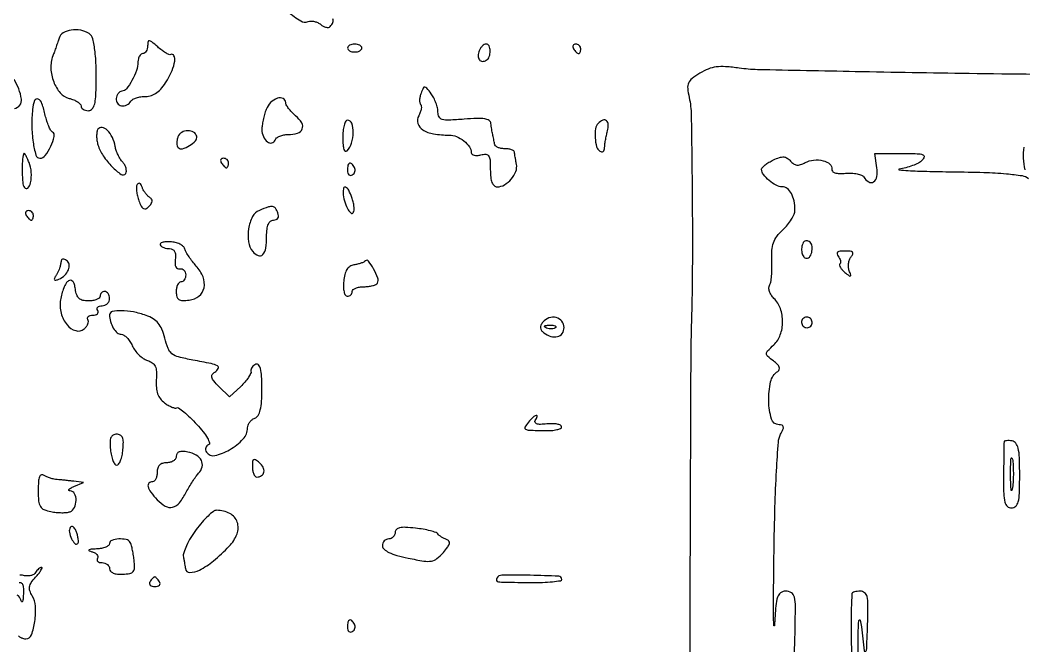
# Model space of a CAD drawing. Extents: x 0 to 5034, y 0 to 2560.
# Drawn here: x 908.2 to 1119.1, y 1523.5 to 1655 of the extents above; entities that cross this region are included whole.
import ezdxf

# ---------------------------------------------------------------- set-up
doc = ezdxf.new("R2010")
doc.units = 0

msp = doc.modelspace()

# ---------------------------------------------------------------- linework, layer by layer
for points in [[(1215.411025, 1642.645367, 0.000011), (1191.546875, 1642.889922, 0.000012), (1163.677591, 1643.174228, 0.000011), (1135, 1643.465462, -0.00093), (1107.604207, 1643.79406, -0.001392), (1083.670838, 1644.192304, -0.000569), (1063.158483, 1644.614083, -0.030457), (1059.262426, 1644.936601, 0.01783), (1056.445331, 1645.241557, 0.050206), (1054.466961, 1645.185849, 0.062574), (1052.797881, 1644.753499, 0.042007), (1051.032094, 1643.873323, 0.02809), (1049.378005, 1642.735508, 0.124211), (1048.654456, 1641.812654, 0.12882), (1048.469113, 1640.675322, 0.031165), (1048.769668, 1638.776659, -0.051092), (1049.214999, 1634.99459, -0.001544), (1049.405662, 1619.140001, -0.003472), (1049.437703, 1603.06841, -0.006402), (1049.205651, 1590, 0.006653), (1049.10241, 1584.016499, 0.000116), (1048.982097, 1551.618014, 0.000248), (1048.85631, 1509.482675, 0.000095), (1048.721847, 1451, 0.001365)], [(964.503988, 1656.765429, 0.032305), (967.173542, 1654.858384, 0.234704), (968.69654, 1654.713793, -0.090612), (969.303055, 1654.827721, -0.05619), (970.025571, 1654.749886, -0.053996), (970.747619, 1654.504612, -0.064432), (971.354744, 1654.120552, 0.051268), (971.912, 1653.747213, 0.06696), (972.486829, 1653.534702, 0.082676), (972.990735, 1653.506749, 0.170586), (973.342009, 1653.675343, 0.09476), (973.927781, 1654.538132, 0.223218), (973.903669, 1655.297387, 0.199755)], [(907, 1636.475366, 0.414826), (908.47744, 1638.452294, 0.110114), (906.921175, 1642.53734, 0.064986)], [(1119.401721, 1623.577337, -0.050157), (1119.035926, 1626.00844, -0.04967), (1119.151955, 1628.320383, -0.220424)], [(1070.795331, 1520.054749, 0.007708), (1071.014454, 1526, 0.003693), (1071.095574, 1531.777885, 0.055657), (1070.886113, 1533.774125, 0.204695), (1070.254576, 1534.659574, 0.137718), (1069.042064, 1535, 0.157672), (1067.994627, 1534.661276, 0.159401), (1067.349419, 1533.77471, 0.057907), (1066.977674, 1531.914928, 0.007026), (1066.695909, 1527.75, -0.928366), (1066.589387, 1527.747788, -0.022394), (1066.510906, 1529.308443, -0.003537), (1066.519976, 1534.949411, -0.001168), (1066.611269, 1543.236187, -0.003677), (1066.806914, 1552.68401, -0.006924), (1067.126527, 1560.306406, -0.004453), (1067.517887, 1566.350589, -0.104839), (1067.992608, 1567.986187, 0.021902), (1068.488246, 1569.018556, 0.142809), (1068.556492, 1569.584055, 0.275731), (1068.294495, 1569.894046, 0.082944), (1067.660184, 1570, -0.332813), (1066.068482, 1571.191447, -0.065876), (1065.486424, 1574.938491, -0.060556), (1065.888754, 1579.013146, -0.195101), (1067.407413, 1581.210515, 0.169501), (1067.718863, 1581.616575, 0.180635), (1067.699409, 1582.11602, 0.100688), (1067.294313, 1582.711918, 0.034575), (1066.495129, 1583.390445, -0.018508), (1065.253768, 1584.377598, -0.224379), (1065.011701, 1584.918899, -0.188643), (1065.25464, 1585.50353, -0.012682), (1066.566451, 1586.797884, 0.119071), (1067.928952, 1588.875541, 0.08539), (1068.408974, 1591.621851, 0.08459), (1067.943997, 1594.395367, 0.113108), (1066.592519, 1596.550338, -0.052622), (1066.027316, 1597.248916, -0.061959), (1065.656383, 1598.014173, -0.072472), (1065.524436, 1598.727543, -0.149034), (1065.66779, 1599.27149, 0.097561), (1065.921584, 1599.947664, 0.018475), (1066.090031, 1601.260455, 0.019098), (1066.172561, 1602.831654, 0.016503), (1066.141646, 1604.48336, -0.029256), (1066.156393, 1606.659106, -0.069807), (1066.48407, 1608.23776, -0.076757), (1067.209347, 1609.574047, -0.041556), (1068.464665, 1610.966804, 0.032991), (1069.434891, 1612.006917, 0.033428), (1070.255245, 1613.161238, 0.03542), (1070.826882, 1614.25867, 0.10271), (1071, 1615.092527, 0.047997), (1070.811998, 1617.046494, 0.077092), (1070.24587, 1618.618261, 0.102597), (1069.38198, 1619.635459, 0.16709), (1068.321583, 1620, -0.124932), (1067.042879, 1620.324567, -0.052282), (1065.567035, 1621.337759, -0.052307), (1064.37004, 1622.596678, -0.167842), (1064.007802, 1623.678571, -0.188571), (1064.164315, 1624.067869, -0.036028), (1064.736032, 1624.593836, -0.0339), (1065.533279, 1625.143893, -0.025499), (1066.475926, 1625.640872, -0.028696), (1067.766523, 1626.1516, -0.096048), (1068.665014, 1626.267181, -0.130044), (1069.385379, 1626.026693, -0.074444), (1070.073129, 1625.411885, 0.069701), (1070.717119, 1624.825167, 0.123336), (1071.387206, 1624.577305, 0.106672), (1072.163844, 1624.658121, 0.043821), (1073.142778, 1625.076412, -0.098764), (1074.934761, 1625.61997, -0.084109), (1076.908599, 1625.481164, -0.11021), (1078.347002, 1624.772866, -0.279351), (1078.729687, 1623.720857, 0.2484), (1078.866648, 1623.263585, 0.126185), (1079.395617, 1622.945215, 0.068445), (1080.335564, 1622.799237, 0.026763), (1081.650833, 1622.846762, -0.032863), (1082.905257, 1622.876782, -0.040187), (1084.06945, 1622.733915, -0.044626), (1084.994355, 1622.456269, -0.160456), (1085.45985, 1622.064964, 0.116441), (1086.51156, 1621.013286, 0.300081), (1087.535986, 1621.043533, 0.205158), (1088.210429, 1622.134948, 0.073769), (1088.213308, 1624), (1087.773001, 1627), (1093.457929, 1627, -0.006008), (1096.691556, 1626.961141, -0.074889), (1097.896046, 1626.75, -0.398741), (1098.137642, 1626.295877, -0.129588), (1097.717079, 1625.574221, -0.075448), (1096.933744, 1624.997318, -0.029912), (1095.71265, 1624.445599, -0.028768), (1094.300264, 1623.997772, -0.032048), (1092.89565, 1623.734259, 0.882241), (1092.895039, 1623.564058, 0.019282), (1094.771535, 1623.39473, 0.007227), (1098.68369, 1623.249994, 0.002882), (1104.05, 1623.160037, -0.00517), (1110.712639, 1623.017842, -0.014056), (1115.42448, 1622.735786, -0.014912), (1118.758655, 1622.341458, -0.14192), (1120.05, 1621.75, 0.000938)], [(907.833084, 1525.617294, 0.053442), (908.32134, 1525.29375, 0.052328), (908.881191, 1525.074104, 0.067431), (909.428175, 1525, 0.315696), (910.588134, 1525.813463, 0.050732), (911.300473, 1528.647585, 0.050135), (911.443019, 1531.835893, 0.126351), (910.746232, 1534.034739, -0.056555), (910.252276, 1535.069811, -0.128254), (910.185916, 1535.928198, -0.107142), (910.549182, 1536.808359, -0.032678), (911.449376, 1537.944061, 0.015014), (912.121884, 1538.733575, 0.031024), (912.588358, 1539.396068, 0.048549), (912.813419, 1539.856753, 0.523222), (912.714005, 1540, 0.133394), (912.438502, 1539.925168, 0.04462), (912.095737, 1539.680659, 0.040664), (911.747246, 1539.328883, 0.036478), (911.446158, 1538.912882, -0.125957), (911.051761, 1538.53302, -0.070436), (910.428098, 1538.287246, -0.063034), (909.681512, 1538.205654, -0.059753), (908.923909, 1538.309647, 0.073223), (908.134859, 1538.39647, 0.059947)], [(908.030966, 1536.861611, -0.235056), (908.602422, 1536.610394, -0.162032), (908.874782, 1535.915648, -0.023201), (908.883999, 1534.366631, -0.014471), (908.813176, 1533.347529, -0.087533), (908.670909, 1532.839307, -0.56487), (908.499685, 1532.823016, -0.095177), (908.321349, 1533.194574, 0.190638), (907.580792, 1534.200789, 0.237589)]]:
    msp.add_lwpolyline(points, format="xyb")
for points in [[(916.38726, 1651.25, -0.005045), (916.122556, 1650.436504, -0.002623), (915.776716, 1649.426562, -0.002607), (915.410713, 1648.393134, -0.003971), (915.081112, 1647.5, 0.10248), (914.665873, 1644.880837, 0.080019), (915.258432, 1642.055218, 0.085927), (916.639668, 1639.739657, 0.155131), (918.500535, 1638.589222, -0.034727), (919.457415, 1638.277073, -0.046784), (920.265782, 1637.858019, -0.05534), (920.827643, 1637.401502, -0.196966), (921, 1636.980948, 0.150892), (921.115527, 1636.606849, 0.098464), (921.440625, 1636.288153, 0.081496), (921.926498, 1636.073198, 0.063559), (922.5, 1636, 0.17319), (923.176798, 1636.241678, 0.118957), (923.673381, 1636.897566, 0.069896), (923.991086, 1638.038089, 0.024009), (924.135396, 1639.75, 0.012469), (924.189379, 1644.589845, 0.025655), (923.943047, 1648.369394, 0.028754), (923.460028, 1651.119321, 0.19568), (922.677465, 1652.220499, 0.098191), (920.928562, 1652.900282, 0.082195), (918.934328, 1652.922104, 0.093035), (917.252593, 1652.32983, 0.187696)], [(935, 1649.654988, -0.058509), (934.925678, 1649.022029, -0.077595), (934.70625, 1648.486153, -0.096243), (934.381443, 1648.127143, -0.162272), (934, 1648, 0.168862), (933.615659, 1647.866389, 0.092105), (933.283341, 1647.485938, 0.073629), (933.052267, 1646.91942, 0.055068), (932.964565, 1646.25, -0.079209), (932.637788, 1644.437078, -0.042119), (931.704221, 1642.34997, -0.039832), (930.544338, 1640.596554, -0.219941), (929.562672, 1640.093235, 0.146141), (929.1876, 1639.964341, 0.077984), (928.834829, 1639.617522, 0.066635), (928.556629, 1639.114489, 0.056655), (928.401156, 1638.527494, 0.197584), (928.641619, 1637.56333, 0.194299), (929.492931, 1637.038544, 0.157662), (930.621206, 1637.202312, 0.141006), (931.5, 1638, -0.131158), (931.907516, 1638.384538, -0.045288), (932.657843, 1638.70625, -0.04126), (933.588412, 1638.926165, -0.037416), (934.573715, 1639, 0.081755), (935.794094, 1639.200886, 0.076233), (936.918456, 1639.784049, 0.062988), (937.982305, 1640.788016, 0.034468), (939.025211, 1642.25, 0.038565), (940.13745, 1644.420056, 0.06213), (940.695687, 1646.418165, 0.146297), (940.53283, 1647.555723, 0.416032), (939.854988, 1647.802821, -0.214072), (939.481127, 1647.796406, -0.030737), (938.781107, 1648.148544, -0.030385), (937.958275, 1648.697433, -0.021635), (937.104988, 1649.404988, 0.009134), (935.862232, 1650.489036, 0.146233), (935.355741, 1650.708343, 0.395664), (935.077374, 1650.503107, 0.045521)], [(977, 1649.166667, 0.17482), (977.114688, 1648.848674, 0.093122), (977.440625, 1648.578125, 0.073362), (977.926139, 1648.395023, 0.053595), (978.5, 1648.333333, 0.053595), (979.073861, 1648.395023, 0.073362), (979.559375, 1648.578125, 0.093122), (979.885312, 1648.848674, 0.17482), (980, 1649.166667, 0.17482), (979.885312, 1649.484659, 0.093122), (979.559375, 1649.755208, 0.073362), (979.073861, 1649.93831, 0.053595), (978.5, 1650, 0.053595), (977.926139, 1649.93831, 0.073362), (977.440625, 1649.755208, 0.093122), (977.114688, 1649.484659, 0.17482)], [(1004.67589, 1648.597766, 0.082586), (1004.454265, 1647.513423, 0.168008), (1004.704954, 1646.691662, 0.233756), (1005.327306, 1646.365657, 0.145217), (1006.13948, 1646.586203, 0.166742), (1006.766543, 1647.350977, 0.091719), (1006.977688, 1648.556368, 0.10994), (1006.733635, 1649.605693, 0.288442), (1006.106989, 1650, 0.13183), (1005.725702, 1649.897692, 0.062811), (1005.318236, 1649.588094, 0.055794), (1004.948007, 1649.134097, 0.051604)], [(1024.5, 1649, 0.029505), (1024.768994, 1648.617226, 0.035638), (1025.066025, 1648.29375, 0.038439), (1025.34829, 1648.065539, 0.151918), (1025.559017, 1648, 0.210953), (1025.727648, 1648.07446, 0.081139), (1025.870461, 1648.29375, 0.061769), (1025.967655, 1648.617151, 0.042167), (1026, 1649, 0.105053), (1025.918938, 1649.381556, 0.099167), (1025.688914, 1649.70625, 0.09642), (1025.345238, 1649.923877, 0.093332), (1024.940983, 1650, 0.108972), (1024.586039, 1649.921712, 0.182303), (1024.3746, 1649.70625, 0.161196), (1024.343488, 1649.3821, 0.082592)], [(992.447882, 1639.706872, 0.036826), (992.225284, 1638.97727, 0.044472), (992.129896, 1638.267646, 0.050345), (992.163013, 1637.675514, 0.158539), (992.341278, 1637.325389, -0.182362), (992.500293, 1636.973699, -0.05526), (992.472594, 1636.378814, -0.047229), (992.289181, 1635.664457, -0.036437), (991.962112, 1634.929205, 0.195764), (991.791891, 1633.310268, 0.183293), (992.794446, 1631.976139, 0.101993), (995.06968, 1631.118402, 0.041901), (998.37422, 1630.875156, -0.105265), (999.888568, 1630.568999, -0.066786), (1001.43584, 1629.63601, -0.069587), (1002.609387, 1628.390991, -0.155461), (1003, 1627.165048, 0.227916), (1003.158862, 1626.834643, 0.113191), (1003.5875, 1626.628105, 0.075619), (1004.233848, 1626.581068, 0.044397), (1005, 1626.710251, -0.070855), (1006.064371, 1626.832446, -0.247294), (1006.647903, 1626.504485, -0.128259), (1006.935832, 1625.63207, -0.015915), (1007, 1623.616631, 0.024777), (1007.080669, 1621.989704, 0.069387), (1007.34875, 1620.88291, 0.118033), (1007.80058, 1620.238046, 0.183171), (1008.428571, 1620, 0.132725), (1009.963468, 1620.414744, 0.083693), (1011.398109, 1621.610459, 0.084561), (1012.349179, 1623.196126, 0.141005), (1012.49021, 1624.735128, -0.003242), (1012.355512, 1625.465821, -0.003193), (1012.229596, 1626.201881, -0.003138), (1012.12744, 1626.848186, -0.012207), (1012.076511, 1627.25, 0.220218), (1011.905789, 1627.537947, 0.063962), (1011.434975, 1627.779687, 0.051182), (1010.771432, 1627.945115, 0.035529), (1010, 1628, -0.047586), (1009.225497, 1628.073878, -0.062492), (1008.550781, 1628.29375, -0.077083), (1008.071136, 1628.61748, -0.176518), (1007.875, 1629, 0.009662), (1007.809146, 1629.455184, 0.005586), (1007.713281, 1630, 0.005581), (1007.604845, 1630.544688, 0.009327), (1007.5, 1631, -0.014492), (1007.395195, 1631.477647, -0.006898), (1007.286719, 1632.097605, -0.006831), (1007.191071, 1632.749148, -0.009637), (1007.125, 1633.332273, 0.238012), (1006.747845, 1633.932669, 0.097322), (1005.816991, 1634.270933, 0.047635), (1004.184998, 1634.367864, 0.011717), (1001.5, 1634.208443, -0.008429), (998.284866, 1633.996322, -0.077985), (996.902442, 1634.144295, -0.211116), (996.245456, 1634.673848, -0.119632), (996, 1635.68504, 0.057874), (995.897773, 1636.565275, 0.030526), (995.580355, 1637.620217, 0.029917), (995.118406, 1638.674063, 0.040401), (994.57142, 1639.55887, 0.011097), (993.657224, 1640.744996, 0.20854), (993.249374, 1640.957727, 0.305128), (992.910013, 1640.762191, 0.021507)], [(910.818058, 1636.266955, 0.032697), (910.649088, 1632.826672, 0.033116), (910.931732, 1629.408541, 0.029974), (911.517593, 1626.641404, 0.339466), (912.355035, 1626.007802, 0.235468), (913.463574, 1626.569961, 0.048413), (914.629218, 1628.504841, 0.049723), (915.369274, 1630.557077, 0.326943), (914.982534, 1631.510795, -0.129289), (914.621282, 1631.890825, -0.02529), (914.205217, 1632.747007, -0.025313), (913.81114, 1633.822701, -0.021089), (913.5, 1635, 0.028821), (912.799885, 1637.492531, 0.202194), (911.975896, 1638.412418, 0.443009), (911.248351, 1638.111039, 0.057457)], [(959.911883, 1636.268234, 0.021905), (959.562653, 1635.212692, 0.016383), (959.267866, 1634.0233, 0.016637), (959.063948, 1632.882734, 0.035927), (959, 1631.993917, 0.104997), (959.30761, 1630.545217, 0.122697), (960.170558, 1629.439335, 0.223021), (961.107697, 1629.224715, 0.264769), (961.774316, 1629.822949, -0.149411), (962.095262, 1630.274056, -0.062925), (962.743973, 1630.654241, -0.054488), (963.593308, 1630.912842, -0.046706), (964.524316, 1631, 0.071268), (966.514634, 1631.285141, 0.230412), (967.476316, 1632.158866, 0.238469), (967.364547, 1633.42816, 0.075222), (966.091817, 1634.920367, -0.024216), (965.291072, 1635.685826, -0.028627), (964.614471, 1636.485436, -0.029457), (964.131753, 1637.212467, -0.132576), (964, 1637.700629, 0.292676), (963.462537, 1638.540166, 0.194632), (962.284185, 1638.596113, 0.110622), (960.846136, 1637.699808, 0.107857)], [(976, 1630.3, 0.018664), (976.05547, 1628.814504, 0.061835), (976.247731, 1627.857005, 0.189684), (976.551325, 1627.494057, 0.337695), (976.916426, 1627.55, 0.121107), (977.854847, 1629.165033, 0.068199), (978.193629, 1631.419668, 0.081246), (977.904927, 1633.340563, 0.325706), (977, 1634, 0.285442), (976.61373, 1633.759924, 0.048699), (976.29375, 1632.913125, 0.040478), (976.072474, 1631.717847, 0.025541)], [(1029.666667, 1633.333333, 0.162655), (1029.10773, 1632.213403, 0.049417), (1029.027639, 1630.292601, 0.049142), (1029.320561, 1628.421458, 0.193287), (1030, 1627.5, 0.109916), (1030.381891, 1627.367218, 0.180417), (1030.710261, 1627.448037, 0.159285), (1030.933194, 1627.737333, 0.082741), (1031.013655, 1628.190983, -0.02972), (1031.059548, 1628.846913, -0.010571), (1031.200423, 1629.776414, -0.010447), (1031.398434, 1630.79258, -0.012124), (1031.630286, 1631.75, 0.070818), (1031.792234, 1633.088149, 0.221322), (1031.402361, 1633.881863, 0.277531), (1030.634116, 1633.987898, 0.095569)], [(924.553777, 1632.087013, 0.099177), (924.339583, 1631.510746, 0.039958), (924.273618, 1630.669848, 0.037532), (924.346125, 1629.725337, 0.038941), (924.558971, 1628.814198, 0.071069), (925.667076, 1626.515736, 0.044906), (927.544248, 1624.198588, 0.049474), (929.423639, 1622.61143, 0.428597), (930.384854, 1622.81369, 0.130798), (930.533261, 1623.304811, 0.073366), (930.462396, 1623.928516, 0.064929), (930.193433, 1624.584183, 0.059788), (929.759191, 1625.16938, -0.049605), (929.252777, 1625.823647, -0.028683), (928.773347, 1626.69663, -0.028429), (928.388991, 1627.636956, -0.042103), (928.171352, 1628.5, 0.070349), (927.584045, 1630.37641, 0.086675), (926.524952, 1631.870255, 0.148136), (925.409316, 1632.461062, 0.312108)], [(941.373437, 1630.530778, 0.04639), (941.185806, 1629.862432, 0.050858), (941.132453, 1629.191494, 0.057148), (941.211487, 1628.615868, 0.134497), (941.424425, 1628.242242, 0.274009), (942.320346, 1628.01299, 0.065979), (943.780467, 1628.658304, 0.064975), (945.040905, 1629.672746, 0.250324), (945.302821, 1630.608986, 0.210102), (944.665143, 1631.479974, 0.136985), (943.439944, 1631.795918, 0.125962), (942.150431, 1631.438334, 0.172501)], [(908.982145, 1627, 0.053704), (908.695234, 1625.370302, 0.021058), (908.638449, 1623.085711, 0.018024), (908.756197, 1620.878819, 0.11658), (909.105935, 1619.828593, 0.472034), (909.826839, 1619.73055, 0.161505), (910.415715, 1620.799141, 0.062451), (910.548672, 1623.062119, 0.078778), (910.084775, 1625.10507, 0.011654), (909.706607, 1625.990072, 0.024971), (909.365701, 1626.649614, 0.040337), (909.104503, 1627.025229, 0.603436)], [(950.5, 1625, 0.029505), (950.768994, 1624.617226, 0.035638), (951.066025, 1624.29375, 0.038439), (951.34829, 1624.065539, 0.151918), (951.559017, 1624, 0.210953), (951.727648, 1624.07446, 0.081139), (951.870461, 1624.29375, 0.061769), (951.967655, 1624.617151, 0.042167), (952, 1625, 0.105053), (951.918938, 1625.381556, 0.099167), (951.688914, 1625.70625, 0.09642), (951.345238, 1625.923877, 0.093332), (950.940983, 1626, 0.108972), (950.586039, 1625.921712, 0.182303), (950.3746, 1625.70625, 0.161196), (950.343488, 1625.3821, 0.082592)], [(977, 1623.440983, 0.067432), (977.074611, 1622.890269, 0.140899), (977.298542, 1622.524436, 0.190788), (977.63036, 1622.397824, 0.136093), (978.016312, 1622.510081, 0.090427), (978.360589, 1622.820631, 0.095498), (978.565079, 1623.22714, 0.099685), (978.598899, 1623.665803, 0.108373), (978.457295, 1624.069098, 0.050477), (977.86686, 1624.838655, 0.315493), (977.407182, 1624.933879, 0.25701), (977.085158, 1624.519563, 0.039415)], [(932.800498, 1620.450746, 0.124291), (932.643304, 1619.922833, 0.036217), (932.669207, 1619.068549, 0.033965), (932.840128, 1618.076519, 0.030592), (933.147897, 1617.080484, 0.025028), (933.664417, 1615.894991, 0.149257), (934.122497, 1615.41039, 0.254463), (934.629062, 1615.400841, 0.076624), (935.272125, 1615.872125, 0.044593), (935.772872, 1616.471151, 0.137097), (935.944848, 1616.965722, 0.178701), (935.815725, 1617.396042, 0.087734), (935.391585, 1617.791641, -0.059213), (934.939419, 1618.167775, -0.033363), (934.483434, 1618.718076, -0.032824), (934.091728, 1619.343388, -0.045695), (933.833029, 1619.950746, 0.054809), (933.613807, 1620.440527, 0.148444), (933.337143, 1620.696053, 0.238497), (933.053537, 1620.691152, 0.138004)], [(976.070285, 1618.75, 0.053367), (976.347518, 1617.062193, 0.05088), (976.977841, 1615.442407, 0.082868), (977.68034, 1614.495207, 0.483575), (978.210084, 1614.566376, 0.120347), (978.366543, 1615.077841, 0.037469), (978.352322, 1615.886686, 0.035011), (978.199315, 1616.820102, 0.03223), (977.914811, 1617.75, 0.028754), (977.23764, 1619.271119, 0.15054), (976.603956, 1619.917904, 0.479261), (976.181592, 1619.7408, 0.084218)], [(958.471404, 1615.05074, 0.1818), (957.034999, 1613.726302, 0.077116), (956.217494, 1611.194543, 0.074486), (956.190623, 1608.426502, 0.139325), (957.088462, 1606.39341, 0.121116), (958.231651, 1605.547547, 0.315686), (959.179355, 1605.75511, 0.150261), (959.818457, 1607.094096, 0.036775), (960, 1609.559017, -0.026581), (960.082629, 1611.112198, -0.074411), (960.3567, 1612.164247, -0.124487), (960.821213, 1612.773898, -0.169599), (961.468615, 1613, 0.094119), (962.027855, 1613.106211, 0.166113), (962.382077, 1613.407358, 0.151899), (962.496694, 1613.885039, 0.075244), (962.361626, 1614.5, 0.058367), (961.847364, 1615.480588, 0.210673), (961.261839, 1615.844355, 0.118237), (960.367464, 1615.759362, 0.013767)], [(909.5, 1614, 0.029505), (909.768994, 1613.617226, 0.035638), (910.066025, 1613.29375, 0.038439), (910.34829, 1613.065539, 0.151918), (910.559017, 1613, 0.210953), (910.727648, 1613.07446, 0.081139), (910.870461, 1613.29375, 0.061769), (910.967655, 1613.617151, 0.042167), (911, 1614, 0.105053), (910.918938, 1614.381556, 0.099167), (910.688914, 1614.70625, 0.09642), (910.345238, 1614.923877, 0.093332), (909.940983, 1615, 0.108972), (909.586039, 1614.921712, 0.182303), (909.3746, 1614.70625, 0.161196), (909.343488, 1614.3821, 0.082592)], [(937.636188, 1607.779643, 0.1109), (937.928744, 1607.480623, 0.050365), (938.418245, 1607.22902, 0.046442), (939.010882, 1607.057758, 0.04716), (939.621875, 1607, -0.121524), (940.243978, 1606.846533, -0.151196), (940.663845, 1606.427968, -0.10985), (940.85635, 1605.726969, -0.046871), (940.812858, 1604.75, 0.042012), (940.762912, 1603.829172, 0.102457), (940.919702, 1603.171369, 0.167053), (941.262857, 1602.81694, 0.168546), (941.75, 1602.75, -0.12222), (942.226183, 1602.728157, -0.124722), (942.632812, 1602.485938, -0.112004), (942.905157, 1602.053773, -0.085015), (943, 1601.5, -0.064853), (942.925306, 1600.926543, -0.082425), (942.70625, 1600.440625, -0.098894), (942.381354, 1600.115568, -0.148195), (942, 1600, 0.19622), (941.618002, 1599.844086, 0.086479), (941.29375, 1599.392988, 0.066381), (941.073598, 1598.724496, 0.046426), (941, 1597.933578, 0.063986), (941.132247, 1596.904395, 0.189333), (941.544419, 1596.338889, 0.140684), (942.327844, 1596.107494, 0.030565), (943.75, 1596.183578, 0.141054), (945.780713, 1597.029773, 0.17545), (946.840034, 1598.763967, 0.145188), (946.639847, 1601.049331, 0.090679), (945.209656, 1603.347864, -0.019153), (944.429498, 1604.275682, -0.017767), (943.701884, 1605.28348, -0.01808), (943.119291, 1606.225988, -0.055305), (942.822265, 1606.915047, 0.13982), (942.466097, 1607.465454, 0.063529), (941.747973, 1607.948087, 0.055705), (940.805571, 1608.295892, 0.049669), (939.772155, 1608.444691, 0.027545), (938.800963, 1608.433689, 0.058928), (938.064867, 1608.296604, 0.115974), (937.672598, 1608.065312, 0.353933)], [(1072.754232, 1608.266312, 0.084697), (1072.436116, 1607.221291, 0.082939), (1072.479003, 1606.121909, 0.104464), (1072.84371, 1605.288862, 0.234312), (1073.437328, 1604.972506, 0.26629), (1074.162879, 1605.360605, 0.1021), (1074.575922, 1606.472687, 0.093314), (1074.533019, 1607.735512, 0.201974), (1073.980032, 1608.512341, 0.086456), (1073.629461, 1608.652808, 0.102024), (1073.272696, 1608.654687, 0.11056), (1072.965717, 1608.518222, 0.11748)], [(1080.076361, 1605.407991, -0.04883), (1080.385035, 1604.952065, -0.06486), (1080.565001, 1604.485334, -0.080719), (1080.596499, 1604.079163, -0.177248), (1080.467158, 1603.800491, 0.256946), (1080.38268, 1603.509328, 0.075119), (1080.557542, 1603.059268, 0.055019), (1080.943503, 1602.530426, 0.034434), (1081.498726, 1602.001057, 0.008368), (1082.380799, 1601.293593, 0.2673), (1082.644684, 1601.257249, 0.394233), (1082.736627, 1601.455512, 0.012397), (1082.411017, 1602.371291, -0.070342), (1082.244456, 1603.095848, -0.055125), (1082.264346, 1603.903002, -0.056258), (1082.457138, 1604.667043, -0.083482), (1082.803087, 1605.262735, 0.070268), (1083.166345, 1605.85202, 0.315762), (1083.090406, 1606.227421, 0.167683), (1082.607215, 1606.447399, 0.023741), (1081.5, 1606.5, 0.028435), (1080.496701, 1606.442895, 0.135983), (1079.970016, 1606.230072, 0.292218), (1079.843648, 1605.881577, 0.118547)], [(916.875, 1604.559017, 0.003419), (916.817158, 1604.291773, 0.001585), (916.745502, 1603.943899, 0.00157), (916.672535, 1603.577992, 0.002187), (916.609687, 1603.25, -0.047177), (916.503078, 1602.878178, -0.015671), (916.27952, 1602.35649, -0.015443), (915.99418, 1601.790669, -0.016972), (915.682749, 1601.261454, 0.039907), (915.401314, 1600.72879, 0.310145), (915.453011, 1600.467289, 0.259115), (915.735441, 1600.390015, 0.031609), (916.370743, 1600.588773, 0.104235), (917.551629, 1601.352578, 0.101898), (918.335343, 1602.53364, 0.129718), (918.483388, 1603.714088, 0.224667), (917.956326, 1604.526992, 0.047044), (917.580851, 1604.712813, 0.08418), (917.244202, 1604.780204, 0.130207), (917.000156, 1604.72323, 0.21903)], [(980.752372, 1604.419039, -0.08853), (980.412408, 1604.182039, -0.024833), (979.80946, 1603.939434, -0.024219), (979.088397, 1603.728605, -0.023362), (978.341631, 1603.585518, 0.11124), (977.506142, 1603.267054, 0.106258), (976.871563, 1602.616979, 0.079427), (976.435134, 1601.593566, 0.036453), (976.186642, 1600.160553, 0.031002), (976.141577, 1598.937852, 0.052008), (976.273762, 1597.919387, 0.071629), (976.547575, 1597.225818, 0.269177), (976.936642, 1597, 0.092937), (977.342561, 1597.076107, 0.096301), (977.687638, 1597.29375, 0.099242), (977.918591, 1597.618449, 0.105494), (978, 1598, -0.222681), (978.179376, 1598.382793, -0.076538), (978.717039, 1598.70625, -0.058208), (979.50628, 1598.92683, -0.039081), (980.440983, 1599, 0.028544), (981.404656, 1599.055059, 0.036052), (982.281801, 1599.220313, 0.039059), (982.968041, 1599.460261, 0.168726), (983.279835, 1599.75, 0.213238), (983.352213, 1600.819712, 0.035899), (982.486658, 1602.735295, 0.039052), (981.426441, 1604.374109, 0.453761)], [(918.348571, 1600.223793, 0.12136), (917.870213, 1599.728564, 0.033083), (917.383462, 1598.747087, 0.031417), (916.962699, 1597.524406, 0.028149), (916.679993, 1596.213099, 0.103635), (916.820842, 1593.425037, 0.107648), (918.072242, 1590.970481, 0.151336), (919.893494, 1589.765622, 0.24917), (921.658223, 1590.131313, 0.057421), (922.122149, 1590.616155, 0.069442), (922.429324, 1591.165335, 0.082324), (922.539963, 1591.69206, 0.150199), (922.429973, 1592.113307, -0.17266), (922.357835, 1592.449077, -0.18934), (922.51824, 1592.739534, -0.118712), (922.919255, 1592.936053, -0.05489), (923.5, 1593, 0.063222), (924.074636, 1593.072951, 0.134005), (924.461189, 1593.29375, 0.191582), (924.602013, 1593.620597, 0.146489), (924.5, 1594, -0.139169), (924.392057, 1594.379648, -0.191142), (924.521475, 1594.70625, -0.138808), (924.889346, 1594.926733, -0.066118), (925.440983, 1595, 0.095165), (926.036055, 1595.114295, 0.09695), (926.542039, 1595.440625, 0.098802), (926.880765, 1595.927627, 0.103052), (927, 1596.5, 0.064853), (926.925306, 1597.073457, 0.082425), (926.70625, 1597.559375, 0.098894), (926.381354, 1597.884432, 0.148195), (926, 1598, 0.099038), (925.618362, 1597.923658, 0.097945), (925.29375, 1597.70625, 0.097945), (925.076342, 1597.381638, 0.099038), (925, 1597, -0.222198), (924.821062, 1596.617224, -0.076733), (924.285137, 1596.29375, -0.058353), (923.498283, 1596.073177, -0.039203), (922.566422, 1596, -0.054937), (921.379146, 1596.130845, -0.12897), (920.592117, 1596.536637, -0.126545), (920.096601, 1597.282383, -0.051921), (919.816422, 1598.473793, 0.0363), (919.61139, 1599.486358, 0.1068), (919.281723, 1600.111711, 0.194626), (918.850841, 1600.34066, 0.167838)], [(927, 1593.081787, 0.069372), (927.199182, 1591.653087, 0.065822), (927.782475, 1590.30551, 0.075232), (928.589804, 1589.32759, 0.184679), (929.446474, 1589, -0.149829), (929.996922, 1588.831266, -0.051952), (930.639919, 1588.291103, -0.045971), (931.266789, 1587.510189, -0.039271), (931.778527, 1586.586735, 0.053131), (932.353104, 1585.61433, 0.040842), (933.1682, 1584.687773, 0.041926), (934.085751, 1583.939897, 0.073314), (934.965269, 1583.511023, -0.076432), (935.983135, 1583.006851, -0.133518), (936.580223, 1582.287608, -0.096318), (936.843482, 1581.189763, -0.027645), (936.822462, 1579.433527, 0.035628), (936.829007, 1577.789053, 0.066398), (937.103434, 1576.487524, 0.078199), (937.666241, 1575.448655, 0.071838), (938.535207, 1574.597915, 0.026385), (939.324786, 1574.082171, 0.035671), (940.090592, 1573.707944, 0.038625), (940.73795, 1573.503415, 0.198129), (941.102037, 1573.563062, -0.305525), (941.504272, 1573.547181, -0.015118), (942.602891, 1572.68972, -0.020112), (943.906612, 1571.515504, -0.012704), (945.334942, 1570.048346, -0.01864), (946.66964, 1568.493342, -0.037702), (947.575826, 1567.159242, -0.054776), (948.005344, 1566.175994, -0.40856), (947.794826, 1565.764942, 0.115908), (947.412559, 1565.529237, 0.128339), (947.192678, 1565.155838, 0.118587), (947.173987, 1564.698383, 0.089825), (947.358351, 1564.229194, 0.321327), (949.108331, 1563.498765, 0.076675), (952.212166, 1564.73651, 0.068828), (955.067477, 1566.998373, 0.193205), (956, 1569.321583, -0.092116), (956.112016, 1569.924439, -0.066745), (956.440625, 1570.524927, -0.065101), (956.926582, 1571.032107, -0.077741), (957.5, 1571.361626, 0.169444), (958.196446, 1571.950748, 0.073949), (958.657582, 1573.087553, 0.045064), (958.922751, 1574.87024, 0.0144), (959, 1577.551949, 0.011406), (958.939448, 1580.205991, 0.048089), (958.71475, 1581.780798, 0.116984), (958.31911, 1582.558247, 0.314436), (957.75, 1582.708333, 0.071982), (957.287748, 1582.4587, 0.077146), (956.927627, 1582.09316, 0.085402), (956.722038, 1581.671391, 0.122513), (956.705752, 1581.257745, -0.167706), (956.638595, 1580.735367, -0.032874), (956.156088, 1579.904069, -0.031566), (955.436363, 1578.966571, -0.024694), (954.54563, 1578.042867), (952.179756, 1575.820244), (949.971844, 1578.028156, -0.020014), (948.894586, 1579.195289, -0.107051), (948.487657, 1579.954428, -0.214225), (948.571983, 1580.538864, -0.113447), (949.103006, 1581.063661, 0.118859), (949.815522, 1581.783027, 0.42706), (949.665229, 1582.340753, 0.074218), (948.326683, 1582.832671, 0.00553), (944.5, 1583.580356, -0.016329), (941.497694, 1584.234572, -0.104575), (940.107979, 1584.915504, -0.133781), (939.27926, 1586.026654, -0.033169), (938.58334, 1588.210273, 0.034939), (937.984285, 1590.067234, 0.076509), (937.224961, 1591.349547, 0.085159), (936.173109, 1592.260138, 0.052098), (934.684116, 1592.960273, 0.034705), (931.994449, 1593.693225, 0.045244), (929.458701, 1593.963636, 0.056045), (927.567112, 1593.781178, 0.354486)], [(1018.031357, 1591.537783, 0.059128), (1017.617012, 1590.897852, 0.138195), (1017.514766, 1590.341767, 0.14386), (1017.718811, 1589.828785, 0.066181), (1018.237669, 1589.321326, 0.084789), (1019.728649, 1588.558422, 0.139054), (1021.136446, 1588.519784, 0.17962), (1022.119686, 1589.198749, 0.153949), (1022.5, 1590.404671, 0.170357), (1022.035883, 1591.727331, 0.163308), (1020.838942, 1592.498071, 0.147205), (1019.317217, 1592.431108, 0.136281)], [(1072.552786, 1592.08541, 0.099038), (1072.401684, 1591.679226, 0.097945), (1072.417584, 1591.244476, 0.097945), (1072.597789, 1590.848514, 0.099038), (1072.91459, 1590.552786, 0.099038), (1073.320774, 1590.401684, 0.097945), (1073.755524, 1590.417584, 0.097945), (1074.151486, 1590.597789, 0.099038), (1074.447214, 1590.91459, 0.099038), (1074.598316, 1591.320774, 0.097945), (1074.582416, 1591.755524, 0.097945), (1074.402211, 1592.151486, 0.099038), (1074.08541, 1592.447214, 0.099038), (1073.679226, 1592.598316, 0.097945), (1073.244476, 1592.582416, 0.097945), (1072.848514, 1592.402211, 0.099038)], [(1020.729167, 1590.395833, -0.126455), (1020.402231, 1590.202593, -0.060344), (1019.916927, 1590.123424, -0.05415), (1019.359369, 1590.160852, -0.051402), (1018.8125, 1590.316886, -0.054073), (1018.395823, 1590.538436, -0.470617), (1018.37858, 1590.720685, -0.168741), (1018.670344, 1590.862007, -0.018894), (1019.416667, 1590.921053, -0.028489), (1020.112848, 1590.910055, -0.077125), (1020.592839, 1590.799335, -0.208169), (1020.77538, 1590.614691, -0.296942)], [(1015, 1570.5, 0.03667), (1014.263592, 1569.467212, 0.438577), (1014.38472, 1569.0468, 0.107207), (1015.151752, 1568.850905, 0.003161), (1018.5, 1568.75, 0.024369), (1019.839628, 1568.783394, 0.039541), (1020.964581, 1568.956513, 0.047755), (1021.759473, 1569.226272, 0.302683), (1021.975171, 1569.570043, 0.290337), (1021.755781, 1569.895862, 0.057314), (1021.050509, 1570.112901, 0.044668), (1020.047508, 1570.208233, 0.027506), (1018.862254, 1570.149499, -0.020971), (1017.536344, 1570.066422, -0.081839), (1016.726057, 1570.182822, -0.227443), (1016.406543, 1570.482435, -0.235153), (1016.446101, 1570.912789, 0.057657), (1016.837023, 1571.746645, 0.603533), (1016.634571, 1571.95845, 0.127814), (1015.972825, 1571.568672, 0.022884)], [(927.186642, 1564.75, 0.02879), (927.379494, 1563.505043, 0.043226), (927.701701, 1562.454688, 0.052026), (928.093555, 1561.716489, 0.249714), (928.5, 1561.5, 0.249714), (928.906445, 1561.716489, 0.052026), (929.298299, 1562.454688, 0.043226), (929.620506, 1563.505043, 0.02879), (929.813358, 1564.75, 0.023593), (929.891713, 1566.349636, 0.096753), (929.70807, 1567.298686, 0.174499), (929.25091, 1567.809975, 0.124567), (928.5, 1568, 0.124567), (927.74909, 1567.809975, 0.174499), (927.29193, 1567.298686, 0.096753), (927.108287, 1566.349636, 0.023593)], [(1114.944444, 1566.411516, 0.029298), (1114.920813, 1566.099578, 0.00038), (1114.888889, 1564.13807, 0.0011), (1114.858645, 1561.866702, 0.000721), (1114.833333, 1559.25, 0.007753), (1114.8605, 1555.516445, 0.054877), (1115.099562, 1553.721774, 0.148097), (1115.623284, 1552.840354, 0.187298), (1116.5, 1552.5, 0.191111), (1117.379486, 1552.848902, 0.143909), (1117.910049, 1553.75525, 0.053405), (1118.164173, 1555.597982, 0.007584), (1118.222222, 1559.425055, 0.008702), (1118.158814, 1563.068017, 0.046653), (1117.905523, 1565.035322, 0.104955), (1117.413304, 1566.107373, 0.198938), (1116.611111, 1566.586571, 0.024082), (1115.989652, 1566.647403, 0.038537), (1115.456944, 1566.632689, 0.045466), (1115.068198, 1566.555698, 0.295752)], [(941, 1563.361328, -0.145316), (940.845867, 1562.842192, -0.09931), (940.4125, 1562.39989, -0.083417), (939.764542, 1562.101795, -0.06628), (939, 1562, 0.072254), (938.126841, 1561.873159, 0.124864), (937.5, 1561.5, 0.124864), (937.126841, 1560.873159, 0.072254), (937, 1560, -0.048028), (936.926307, 1559.234582, -0.068025), (936.70625, 1558.5875, -0.088204), (936.381882, 1558.151477, -0.191087), (936, 1558, 0.205457), (935.273497, 1557.688313, 0.260894), (935.096048, 1556.992899, 0.096681), (935.668019, 1555.818843, 0.025987), (937.007157, 1554.222693, 0.076424), (938.711057, 1552.8777, 0.194674), (940.24371, 1552.675564, 0.161815), (941.683678, 1553.607212, 0.049949), (943.109405, 1555.803037, -0.013888), (943.730345, 1556.929369, -0.011799), (944.446219, 1558.083456, -0.011963), (945.148238, 1559.103606, -0.032517), (945.70751, 1559.778939, 0.129823), (946.441512, 1561.127398, 0.179445), (946.285084, 1562.483609, 0.147331), (945.217177, 1563.601574, 0.081896), (943.432818, 1564.257594, 0.03674), (942.363485, 1564.381586, 0.099064), (941.611367, 1564.263684, 0.158402), (941.167878, 1563.914366, 0.148434)], [(1116.724731, 1556.767909, -0.069146), (1116.574262, 1556.205163, -0.756877), (1116.435944, 1556.222448, -0.031761), (1116.337136, 1557.352754, -0.005499), (1116.309869, 1559.5, -0.005888), (1116.331591, 1561.655786, -0.025342), (1116.424528, 1562.934948, -0.556092), (1116.565802, 1563.000181, -0.212532), (1116.714526, 1562.767909, -0.024559), (1116.845055, 1561.487453, -0.012695), (1116.888655, 1559.878422, -0.01259), (1116.849672, 1558.218327, -0.018638)], [(957, 1561.122445, 0.042401), (957.069031, 1560.30988, 0.062031), (957.276414, 1559.623468, 0.081462), (957.581176, 1559.158174, 0.210101), (957.940983, 1559, 0.143695), (958.929427, 1559.290058, 0.207864), (959.429032, 1560.036181, 0.168579), (959.272359, 1561.046303, 0.097855), (958.48899, 1562.009138, 0.028529), (957.680821, 1562.605448, 0.286403), (957.279829, 1562.613777, 0.241254), (957.04875, 1562.245391, 0.021696)], [(912, 1556.175594, 0.020234), (912.090698, 1553.935293, 0.115925), (912.452933, 1552.81122, 0.161216), (913.217132, 1552.156291, 0.050038), (914.686619, 1551.719574, 0.024026), (915.811573, 1551.560079, 0.022604), (916.96985, 1551.504906, 0.023231), (917.99992, 1551.550316, 0.069084), (918.686619, 1551.709986, 0.192945), (919.614553, 1552.570317, 0.10727), (919.968934, 1554.095812, 0.122869), (919.64244, 1555.490373, 0.266058), (918.75, 1556.070285, -0.160542), (918.474023, 1556.178769, -0.410092), (918.454687, 1556.372382, -0.099298), (918.803702, 1556.662813, -0.022562), (919.5, 1557), (921.5, 1557.859429), (919.5, 1558.100765, 0.002664), (918.624584, 1558.20167, 0.001919), (917.646523, 1558.305331, 0.001937), (916.715436, 1558.396759, 0.004195), (915.998803, 1558.458265, -0.036215), (915.333121, 1558.558618, -0.02258), (914.571747, 1558.767023, -0.02262), (913.835799, 1559.041988, -0.037713), (913.248803, 1559.346231, 0.209918), (912.684697, 1559.425581, 0.234542), (912.280248, 1559.060096, 0.078796), (912.05693, 1558.051687, 0.015169)], [(945.184377, 1547.936075, 0.022956), (944.064218, 1546.256532, 0.027149), (943.169298, 1544.570643, 0.027632), (942.581458, 1543.092331, 0.129212), (942.521355, 1542.186075, -0.003457), (942.651626, 1541.485546, -0.003337), (942.773801, 1540.774972, -0.003299), (942.873087, 1540.147789, -0.012186), (942.923489, 1539.75, 0.390751), (943.849739, 1538.930843, 0.113093), (945.875789, 1539.439826, 0.055509), (948.819582, 1541.378031, 0.027075), (952.122655, 1544.438561, 0.100489), (953.780178, 1547.029932, 0.177338), (953.82463, 1549.538096, 0.193319), (952.264685, 1551.33389, 0.118966), (949.504723, 1552, 0.16519), (948.813931, 1551.765374, 0.025), (947.686294, 1550.806222, 0.02576), (946.426229, 1549.492263, 0.019717)], [(918.738486, 1548.385878, 0.187554), (918.558605, 1547.412697, 0.063153), (919.012556, 1546.015604, 0.08521), (919.71149, 1545.016246, 0.429507), (920.320101, 1545.02896, 0.179615), (920.442306, 1545.332186, 0.035205), (920.416769, 1545.929634, 0.033302), (920.284334, 1546.65876, 0.025501), (920.046976, 1547.433624, 0.042893), (919.734737, 1548.10737, 0.105889), (919.373044, 1548.510968, 0.208958), (919.028612, 1548.586949, 0.208535)], [(987, 1547.368811, -0.096387), (986.898342, 1546.846366, -0.097282), (986.608333, 1546.402088, -0.098544), (986.175466, 1546.104628, -0.101754), (985.666667, 1546, 0.108983), (985.157987, 1545.887793, 0.099768), (984.725, 1545.570038, 0.095323), (984.43464, 1545.095117, 0.089911), (984.333333, 1544.536298, 0.220576), (984.66117, 1543.829315, 0.064016), (985.695822, 1543.159488, 0.043049), (987.364888, 1542.530029, 0.017477), (989.727016, 1541.952872, 0.010525), (993.046802, 1541.33627, 0.080756), (994.626057, 1541.334011, 0.130627), (995.785683, 1541.851193, 0.044291), (997.125604, 1543.144822, 0.019582), (998.047266, 1544.295603, 0.097553), (998.399341, 1545.040285, 0.228451), (998.297465, 1545.537629, 0.153513), (997.815254, 1545.878193, -0.034591), (997.275045, 1546.093595, -0.029577), (996.739481, 1546.39156, -0.030666), (996.28422, 1546.722217, -0.070913), (996, 1547.033657, 0.164733), (995.585781, 1547.34602, 0.017102), (994.398438, 1547.694379, 0.019798), (992.914257, 1548.013195, 0.01459), (991.25, 1548.252524, 0.01544), (989.182091, 1548.42408, 0.064315), (987.937623, 1548.328618, 0.139115), (987.260932, 1547.975063, 0.206063)], [(927, 1545, -0.23489), (926.80506, 1544.607934, -0.065708), (926.192188, 1544.259675, -0.051443), (925.303216, 1544.00143, -0.034455), (924.25, 1543.883999, 0.01055), (923.133865, 1543.813302, 0.11129), (922.700954, 1543.676525, 0.605212), (922.70861, 1543.507932, 0.045473), (923.262243, 1543.308317, -0.056469), (923.894831, 1543.064426, -0.095139), (924.339019, 1542.712149, -0.13522), (924.528012, 1542.312541, -0.183658), (924.453226, 1541.924318, 0.155102), (924.365301, 1541.573874, 0.191448), (924.507735, 1541.271518, 0.128661), (924.885155, 1541.067134, 0.060173), (925.440983, 1541, -0.080869), (926.036457, 1540.903055, -0.09171), (926.542039, 1540.623112, -0.100721), (926.880073, 1540.206326, -0.120751), (927, 1539.716978, 0.19204), (927.201688, 1539.211225, 0.103608), (927.761711, 1538.823642, 0.071899), (928.637582, 1538.594983, 0.039225), (929.75, 1538.557812, 0.033797), (931.274087, 1538.730118, 0.182321), (931.976489, 1539.151947, 0.170247), (932.252147, 1539.951433, 0.028683), (932.149419, 1541.590834, 0.011353), (931.981571, 1542.75961, 0.013064), (931.767156, 1543.865745, 0.012202), (931.539073, 1544.789785, 0.07068), (931.340402, 1545.25, 0.205387), (930.485552, 1545.856431, 0.067452), (928.914031, 1545.97794, 0.073523), (927.474934, 1545.679747, 0.31474)], [(935.5, 1537, 0.146489), (935.397987, 1536.620597, 0.191582), (935.538811, 1536.29375, 0.134005), (935.925364, 1536.072951, 0.063222), (936.5, 1536, 0.063222), (937.074636, 1536.072951, 0.134005), (937.461189, 1536.29375, 0.191582), (937.602013, 1536.620597, 0.146489), (937.5, 1537, 0.025622), (937.235369, 1537.382847, 0.032351), (936.951311, 1537.70625, 0.033983), (936.686704, 1537.937141, 0.163822), (936.5, 1538, 0.163822), (936.313296, 1537.937141, 0.033983), (936.048689, 1537.70625, 0.032351), (935.764631, 1537.382847, 0.025622)], [(1008.344738, 1537.75, 0.243578), (1008.30826, 1537.264511, 0.266162), (1008.682283, 1536.981545, 0.028863), (1009.99526, 1536.889874, 0.000862), (1015.5, 1536.833333, 0.010313), (1017.992205, 1536.863436, 0.017076), (1020.090768, 1537.003937, 0.011134), (1021.756836, 1537.210355, 0.372009), (1022.000486, 1537.492126, 0.402119), (1021.364302, 1538.156159, 0.005817), (1015.392897, 1538.338435, 0.006558), (1009.451088, 1538.372699, 0.258167)], [(1082.970588, 1534.5, 0.016165), (1082.806707, 1528.30065, 0.003361), (1082.944163, 1517.408984, 0.000436), (1083.1899, 1505.253324, 0.306456), (1083.546063, 1504.75, 0.505632), (1083.815464, 1504.924987, 0.002307), (1084.026079, 1508.832813, 0.007348), (1084.18583, 1513.457047, 0.004298), (1084.248142, 1519, -0.001919), (1084.293149, 1525.941432, -0.018752), (1084.433348, 1528.870893, -0.820153), (1084.675051, 1528.897993, -0.048629), (1084.975148, 1527.5, 0.001554), (1085.571865, 1522.43978, 0.616617), (1085.83914, 1522.343666, 0.195775), (1086.082554, 1522.882573, 0.001041), (1086.290995, 1528.750365, 0.008179), (1086.350579, 1532.240914, 0.060686), (1086.151159, 1533.887658, 0.165215), (1085.638302, 1534.689181, 0.170197), (1084.75, 1535.000365, 0.026985), (1084.077388, 1534.963897, 0.041523), (1083.505423, 1534.853232, 0.049719), (1083.096604, 1534.69303, 0.26581)], [(977, 1527.440983, 0.067432), (977.074611, 1526.890269, 0.140899), (977.298542, 1526.524436, 0.190788), (977.63036, 1526.397824, 0.136093), (978.016312, 1526.510081, 0.090427), (978.360589, 1526.820631, 0.095498), (978.565079, 1527.22714, 0.099685), (978.598899, 1527.665803, 0.108373), (978.457295, 1528.069098, 0.050477), (977.86686, 1528.838655, 0.315493), (977.407182, 1528.933879, 0.25701), (977.085158, 1528.519563, 0.039415)]]:
    msp.add_lwpolyline(points, format="xyb", close=True)

doc.saveas('drawing.dxf')
